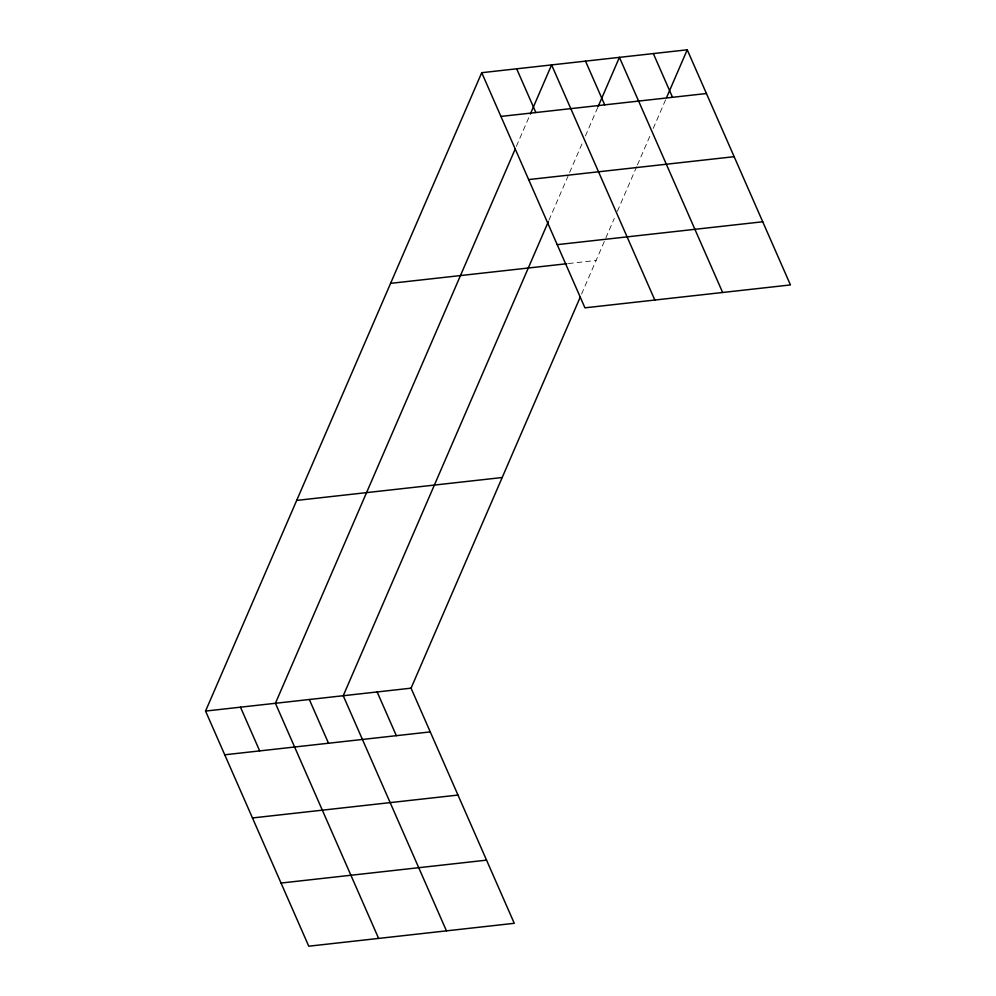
<?xml version="1.0" encoding="UTF-8"?>
<svg xmlns="http://www.w3.org/2000/svg" width="996" height="996" viewBox="0 0 996 996"><rect width="100%" height="100%" fill="white"/><g stroke="black" fill="none" stroke-linecap="round" stroke-linejoin="round"><path stroke-width="0.75" stroke-dasharray="4.98 3.74" d="M516.364 146.362L529.723 115.461M548.933 220.265L568.99 173.927M569.6 172.52L582.959 141.619M585.399 136.004L598.148 106.51M581.552 294.069L605.207 239.401M605.817 237.994L614.32 218.336M617.358 211.314L636.805 166.369M637.415 164.963L650.786 134.062M653.214 128.447L665.975 98.953M568.355 263.554L596.094 260.466"/><path stroke-width="1.49" d="M580.344 296.87L411.062 688.174L514.272 923.304L308.76 946.2L205.55 711.069L481.728 72.696L687.24 49.8L790.451 284.931L584.938 307.826L481.728 72.696M515.144 149.176L275.419 703.288L378.629 938.419M530.333 114.067L551.597 64.902L654.82 300.033M548.335 221.672L343.234 695.731L446.457 930.862M598.148 106.51L619.425 57.357L722.635 292.488M666.573 97.546L687.24 49.8M500.926 116.42L706.425 93.524M528.652 179.579L734.164 156.683M557.212 244.655L762.724 221.772M390.594 283.35L566.811 263.728M296.684 500.403L502.196 477.52M205.55 711.069L411.062 688.174M224.747 754.794L430.247 731.898M252.474 817.953L457.973 795.069M281.034 883.041L486.546 860.146M653.326 53.572L672.524 97.297M585.511 61.13L604.709 104.854M516.663 68.799L535.86 112.523M377.148 691.959L396.346 735.683M309.333 699.516L328.518 743.24M240.484 707.172L259.682 750.909"/></g></svg>
